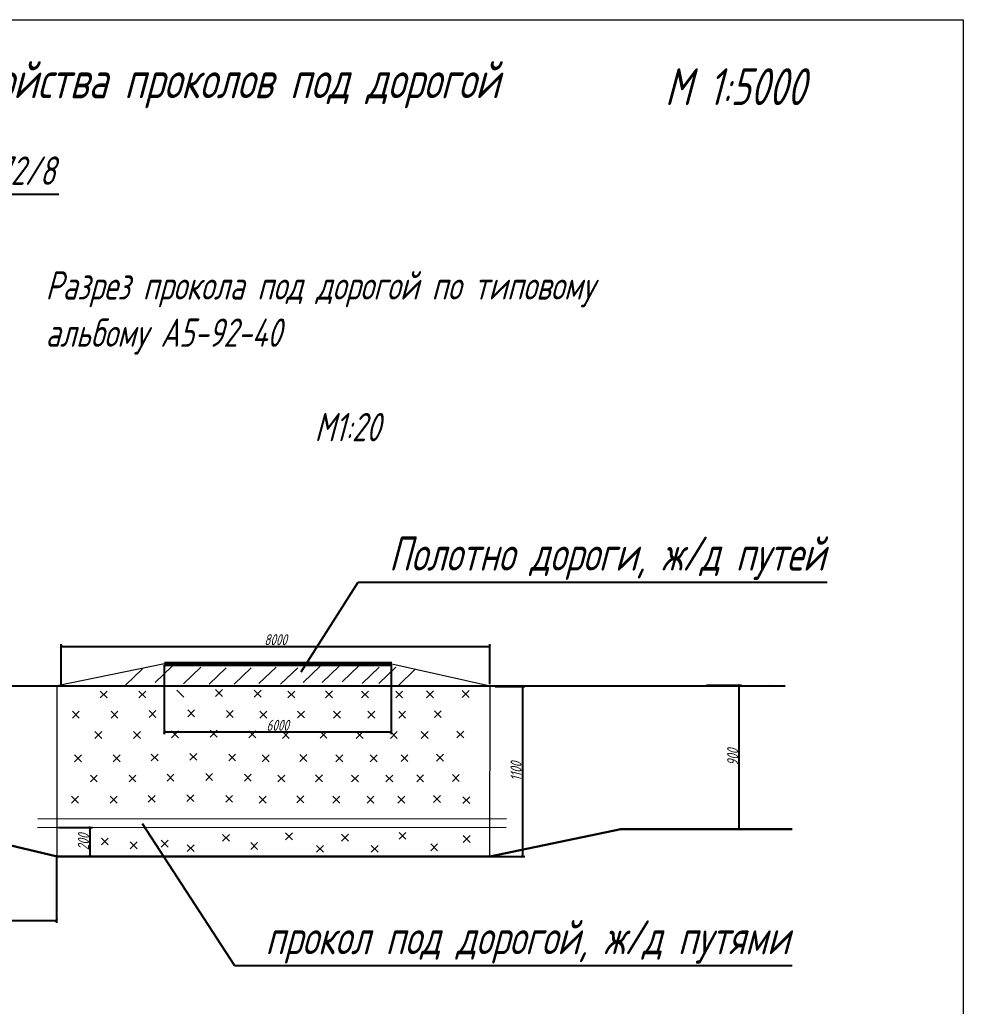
# Model space of a CAD drawing. Header units: millimetres. Extents: x 10081 to 14674, y 790 to 10644.
# Drawn here: x 13563 to 14076, y 7248 to 7784 of the extents above; entities that cross this region are included whole.
import ezdxf
from ezdxf import colors
from ezdxf.entities.mleader import LeaderData, LeaderLine
from ezdxf.enums import TextEntityAlignment as Align
from ezdxf.math import Vec2, Vec3

# ---------------------------------------------------------------- set-up
doc = ezdxf.new("R2010")
doc.units = ezdxf.units.MM
doc.layers.get('Defpoints').update_dxf_attribs({"color": 33})
for name, color, linetype, lineweight in [('Линия выноска', 137, 'Continuous', 20), ('Размерная', 4, 'Continuous', 25), ('Рамка толстая', 7, 'Continuous', 60), ('Строительный', 251, 'Continuous', 13), ('текст', 7, 'Continuous', 25), ('Элемент эл. схем', 7, 'Continuous', 35)]:
    doc.layers.add(name, color=color, linetype=linetype, lineweight=lineweight)
doc.styles.add('Simplex', font='simplex.shx', dxfattribs={"width": 0.7, "oblique": 15})
doc.dimstyles.new('Simplex', dxfattribs={"dimtxt": 2.5, "dimasz": 2.5, "dimexe": 1.25, "dimexo": 0.625, "dimtad": 1, "dimtxsty": 'Simplex', "dimcen": 2.5, "dimclrt": 2, "dimadec": 0, "dimazin": 0, "dimtfac": 1, "dimtmove": 0, "dimatfit": 3, "dimfxl": 1, "dimarcsym": 0})

# ---------------------------------------------------------------- blocks, each defined once
blk = doc.blocks.new('_ArchTick')
at = {"color": 0, "linetype": 'ByBlock', "const_width": 0.15}
blk.add_lwpolyline([(-0.5, -0.5), (0.5, 0.5)], dxfattribs=at)
blk = doc.blocks.new('*D69')
at = {"layer": 'Defpoints', "color": 0, "lineweight": 40, "transparency": 16777216}
for p in [(13583.82, 7345.47), (13601.67, 7345.47), (13583.83, 7329.66)]:
    blk.add_point(p, dxfattribs=at)
at = {"layer": 'Размерная', "color": 0, "lineweight": -2, "transparency": 16777216}
for p, q in [((13584.45, 7345.47), (13602.92, 7345.47)), ((13601.67, 7329.66), (13601.67, 7345.47)), ((13584.46, 7329.66), (13602.92, 7329.66))]:
    blk.add_line(p, q, dxfattribs=at)
at = {"layer": 'Размерная', "color": 0, "lineweight": -2, "transparency": 16777216, "xscale": 1.5, "yscale": 1.5, "zscale": 1.5}
for p, rotation in [((13601.67, 7345.47), 90), ((13601.67, 7329.66), 270)]:
    blk.add_blockref('_ArchTick', p, dxfattribs=dict(at, rotation=rotation))
at = {"layer": 'Размерная', "color": 2, "lineweight": 20, "transparency": 16777216, "insert": (13598.04, 7337.56), "char_height": 2, "attachment_point": 5, "rotation": 90, "style": 'Simplex'}
blk.add_mtext('{\\H3x;\\C256;200}', dxfattribs=at)
blk = doc.blocks.new('*D70')
at = {"layer": 'Defpoints', "color": 0, "lineweight": 40, "transparency": 16777216}
for p in [(13520.59, 7343.91), (13583.49, 7330.24), (13583.49, 7294.77)]:
    blk.add_point(p, dxfattribs=at)
at = {"layer": 'Размерная', "color": 0, "lineweight": -2, "transparency": 16777216}
for p, q in [((13520.59, 7343.29), (13520.59, 7293.52)), ((13583.49, 7329.61), (13583.49, 7293.52)), ((13520.59, 7294.77), (13583.49, 7294.77))]:
    blk.add_line(p, q, dxfattribs=at)
at = {"layer": 'Размерная', "color": 0, "lineweight": -2, "transparency": 16777216, "xscale": 1.5, "yscale": 1.5, "zscale": 1.5, "rotation": 180}
blk.add_blockref('_ArchTick', (13520.59, 7294.77), dxfattribs=at)
at = {"layer": 'Размерная', "color": 0, "lineweight": -2, "transparency": 16777216, "xscale": 1.5, "yscale": 1.5, "zscale": 1.5}
blk.add_blockref('_ArchTick', (13583.49, 7294.77), dxfattribs=at)
at = {"layer": 'Размерная', "color": 2, "lineweight": 20, "transparency": 16777216, "insert": (13552.04, 7298.4), "char_height": 2, "attachment_point": 5, "style": 'Simplex'}
blk.add_mtext('{\\H3x;\\C256;2000}', dxfattribs=at)
blk = doc.blocks.new('*D71')
at = {"layer": 'Defpoints', "color": 0, "lineweight": 40, "transparency": 16777216}
for p in [(13821.17, 7422.1), (13836.75, 7422.1), (13788.95, 7329.68)]:
    blk.add_point(p, dxfattribs=at)
at = {"layer": 'Размерная', "color": 0, "lineweight": -2, "transparency": 16777216}
for p, q in [((13821.8, 7422.1), (13838, 7422.1)), ((13836.75, 7329.68), (13836.75, 7422.1)), ((13789.57, 7329.68), (13838, 7329.68))]:
    blk.add_line(p, q, dxfattribs=at)
at = {"layer": 'Размерная', "color": 0, "lineweight": -2, "transparency": 16777216, "xscale": 1.5, "yscale": 1.5, "zscale": 1.5}
for p, rotation in [((13836.75, 7422.1), 90), ((13836.75, 7329.68), 270)]:
    blk.add_blockref('_ArchTick', p, dxfattribs=dict(at, rotation=rotation))
at = {"layer": 'Размерная', "color": 2, "lineweight": 20, "transparency": 16777216, "insert": (13833.12, 7375.89), "char_height": 2, "attachment_point": 5, "rotation": 90, "style": 'Simplex'}
blk.add_mtext('{\\H3x;\\C256;1100}', dxfattribs=at)
blk = doc.blocks.new('*D72')
at = {"layer": 'Defpoints', "color": 0, "lineweight": 40, "transparency": 16777216}
for p in [(13641.95, 7434.45), (13765.25, 7434.21), (13765.25, 7397.31)]:
    blk.add_point(p, dxfattribs=at)
at = {"layer": 'Размерная', "color": 0, "lineweight": -2, "transparency": 16777216}
for p, q in [((13641.95, 7433.82), (13641.95, 7396.06)), ((13765.25, 7433.58), (13765.25, 7396.06)), ((13641.95, 7397.31), (13765.25, 7397.31))]:
    blk.add_line(p, q, dxfattribs=at)
at = {"layer": 'Размерная', "color": 0, "lineweight": -2, "transparency": 16777216, "xscale": 1.5, "yscale": 1.5, "zscale": 1.5, "rotation": 180}
blk.add_blockref('_ArchTick', (13641.95, 7397.31), dxfattribs=at)
at = {"layer": 'Размерная', "color": 0, "lineweight": -2, "transparency": 16777216, "xscale": 1.5, "yscale": 1.5, "zscale": 1.5}
blk.add_blockref('_ArchTick', (13765.25, 7397.31), dxfattribs=at)
at = {"layer": 'Размерная', "color": 2, "lineweight": 20, "transparency": 16777216, "insert": (13703.6, 7400.94), "char_height": 2, "attachment_point": 5, "style": 'Simplex'}
blk.add_mtext('{\\H3x;\\C256;6000}', dxfattribs=at)
blk = doc.blocks.new('*D73')
at = {"layer": 'Defpoints', "color": 0, "lineweight": 40, "transparency": 16777216}
for p in [(13935.99, 7422.72), (13954.47, 7422.72), (13923.86, 7344.48)]:
    blk.add_point(p, dxfattribs=at)
at = {"layer": 'Размерная', "color": 0, "lineweight": -2, "transparency": 16777216}
for p, q in [((13936.61, 7422.72), (13955.72, 7422.72)), ((13954.47, 7344.48), (13954.47, 7422.72)), ((13924.49, 7344.48), (13955.72, 7344.48))]:
    blk.add_line(p, q, dxfattribs=at)
at = {"layer": 'Размерная', "color": 0, "lineweight": -2, "transparency": 16777216, "xscale": 1.5, "yscale": 1.5, "zscale": 1.5}
for p, rotation in [((13954.47, 7422.72), 90), ((13954.47, 7344.48), 270)]:
    blk.add_blockref('_ArchTick', p, dxfattribs=dict(at, rotation=rotation))
at = {"layer": 'Размерная', "color": 2, "lineweight": 20, "transparency": 16777216, "insert": (13950.84, 7383.6), "char_height": 2, "attachment_point": 5, "rotation": 90, "style": 'Simplex'}
blk.add_mtext('{\\H3x;\\C256;900}', dxfattribs=at)
blk = doc.blocks.new('*D74')
at = {"layer": 'Defpoints', "color": 0, "lineweight": 40, "transparency": 16777216}
for p in [(13818.93, 7443.85), (13585.99, 7422.18), (13818.93, 7422.69)]:
    blk.add_point(p, dxfattribs=at)
at = {"layer": 'Размерная', "color": 0, "lineweight": -2, "transparency": 16777216}
for p, q in [((13585.99, 7422.8), (13585.99, 7445.1)), ((13585.99, 7443.85), (13818.93, 7443.85)), ((13818.93, 7423.31), (13818.93, 7445.1))]:
    blk.add_line(p, q, dxfattribs=at)
at = {"layer": 'Размерная', "color": 0, "lineweight": -2, "transparency": 16777216, "xscale": 1.5, "yscale": 1.5, "zscale": 1.5, "rotation": 180}
blk.add_blockref('_ArchTick', (13585.99, 7443.85), dxfattribs=at)
at = {"layer": 'Размерная', "color": 0, "lineweight": -2, "transparency": 16777216, "xscale": 1.5, "yscale": 1.5, "zscale": 1.5}
blk.add_blockref('_ArchTick', (13818.93, 7443.85), dxfattribs=at)
at = {"layer": 'Размерная', "color": 2, "lineweight": 20, "transparency": 16777216, "insert": (13702.46, 7447.47), "char_height": 2, "attachment_point": 5, "style": 'Simplex'}
blk.add_mtext('{\\H3x;\\C256;8000}', dxfattribs=at)
blk = doc.blocks.new('_None')

msp = doc.modelspace()

# ---------------------------------------------------------------- linework, layer by layer
at = {"layer": 'Рамка толстая', "color": 18, "lineweight": 20, "true_color": 0x000000}
for p, q in [((13107.54952, 7784.47018), (14076.17452, 7784.47018)), ((14076.17452, 7784.47018), (14076.17452, 6451.34518))]:
    msp.add_line(p, q, dxfattribs=at)
at = {"layer": 'Строительный', "color": 18, "lineweight": 20, "true_color": 0x000000}
for p, q in [((13646.29444, 7433.0617), (13637.00428, 7424.13347)), ((13702.72885, 7432.60348), (13693.43869, 7423.67525)), ((13726.69629, 7433.05514), (13717.40613, 7424.12691)), ((13737.09726, 7433.05514), (13727.8071, 7424.12691)), ((13747.95046, 7433.5068), (13738.66031, 7424.57857)), ((13758.80359, 7432.60348), (13749.51343, 7423.67525)), ((13767.84793, 7432.60348), (13758.55777, 7423.67525)), ((13630.17824, 7431.64999), (13620.88808, 7422.72176)), ((13661.76729, 7432.46267), (13652.47713, 7423.53444)), ((13675.59591, 7432.15183), (13666.30576, 7423.22359)), ((13689.16238, 7432.15183), (13679.87222, 7423.22359)), ((13714.48645, 7432.15183), (13705.19629, 7423.22359)), ((13778.33297, 7431.40936), (13769.04282, 7422.48113)), ((13607.16412, 7419.57696), (13610.90613, 7415.83495)), ((13610.90613, 7419.57696), (13607.16412, 7415.83495)), ((13628.19858, 7419.57696), (13631.94059, 7415.83495)), ((13631.94059, 7419.57696), (13628.19858, 7415.83495)), ((13648.8285, 7419.98095), (13652.57051, 7416.23894)), ((13669.86296, 7420.38498), (13673.60497, 7416.64297)), ((13673.60497, 7420.38498), (13669.86296, 7416.64297)), ((13690.89733, 7419.98095), (13694.63934, 7416.23894)), ((13694.63934, 7419.98095), (13690.89733, 7416.23894)), ((13709.10021, 7419.57696), (13712.84221, 7415.83495)), ((13712.84221, 7419.57696), (13709.10021, 7415.83495)), ((13729.56969, 7419.69656), (13733.3117, 7415.95455)), ((13733.3117, 7419.69656), (13729.56969, 7415.95455)), ((13749.1466, 7419.57696), (13752.88861, 7415.83495)), ((13752.88861, 7419.57696), (13749.1466, 7415.83495)), ((13767.75393, 7419.57696), (13771.49594, 7415.83495)), ((13771.49594, 7419.57696), (13767.75393, 7415.83495)), ((13784.53538, 7419.61262), (13788.27739, 7415.87061)), ((13788.27739, 7419.61262), (13784.53538, 7415.87061)), ((13803.88107, 7419.86687), (13807.62308, 7416.12486)), ((13807.62308, 7419.86687), (13803.88107, 7416.12486)), ((13592.02608, 7408.54379), (13595.76809, 7404.80178)), ((13595.76809, 7408.54379), (13592.02608, 7404.80178)), ((13613.06054, 7408.54379), (13616.80255, 7404.80178)), ((13616.80255, 7408.54379), (13613.06054, 7404.80178)), ((13633.69046, 7408.94778), (13637.43247, 7405.20578)), ((13637.43247, 7408.94778), (13633.69046, 7405.20578)), ((13654.72492, 7409.35181), (13658.46693, 7405.6098)), ((13658.46693, 7409.35181), (13654.72492, 7405.6098)), ((13675.75929, 7408.94778), (13679.5013, 7405.20578)), ((13679.5013, 7408.94778), (13675.75929, 7405.20578)), ((13693.96216, 7408.54379), (13697.70417, 7404.80178)), ((13697.70417, 7408.54379), (13693.96216, 7404.80178)), ((13714.43165, 7408.66339), (13718.17366, 7404.92138)), ((13718.17366, 7408.66339), (13714.43165, 7404.92138)), ((13734.00856, 7408.54379), (13737.75057, 7404.80178)), ((13737.75057, 7408.54379), (13734.00856, 7404.80178)), ((13752.61589, 7408.54379), (13756.3579, 7404.80178)), ((13756.3579, 7408.54379), (13752.61589, 7404.80178)), ((13769.39734, 7408.57945), (13773.13935, 7404.83745)), ((13773.13935, 7408.57945), (13769.39734, 7404.83745)), ((13788.74303, 7408.83371), (13792.48504, 7405.0917)), ((13792.48504, 7408.83371), (13788.74303, 7405.0917)), ((13604.25131, 7397.5002), (13607.99332, 7393.75819)), ((13607.99332, 7397.5002), (13604.25131, 7393.75819)), ((13625.28577, 7397.5002), (13629.02777, 7393.75819)), ((13629.02777, 7397.5002), (13625.28577, 7393.75819)), ((13645.91569, 7397.90419), (13649.6577, 7394.16218)), ((13649.6577, 7397.90419), (13645.91569, 7394.16218)), ((13666.95014, 7398.30822), (13670.69215, 7394.56621)), ((13670.69215, 7398.30822), (13666.95014, 7394.56621)), ((13687.98452, 7397.90419), (13691.72653, 7394.16218)), ((13691.72653, 7397.90419), (13687.98452, 7394.16218)), ((13706.18739, 7397.5002), (13709.9294, 7393.75819)), ((13709.9294, 7397.5002), (13706.18739, 7393.75819)), ((13726.65687, 7397.6198), (13730.39888, 7393.87779)), ((13730.39888, 7397.6198), (13726.65687, 7393.87779)), ((13746.23379, 7397.5002), (13749.9758, 7393.75819)), ((13749.9758, 7397.5002), (13746.23379, 7393.75819)), ((13764.84111, 7397.5002), (13768.58312, 7393.75819)), ((13768.58312, 7397.5002), (13764.84111, 7393.75819)), ((13781.62256, 7397.53586), (13785.36457, 7393.79385)), ((13785.36457, 7397.53586), (13781.62256, 7393.79385)), ((13800.96826, 7397.79011), (13804.71027, 7394.0481)), ((13804.71027, 7397.79011), (13800.96826, 7394.0481)), ((13593.25475, 7384.89), (13596.99676, 7381.14799)), ((13596.99676, 7384.89), (13593.25475, 7381.14799)), ((13614.28921, 7384.89), (13618.03122, 7381.14799)), ((13618.03122, 7384.89), (13614.28921, 7381.14799)), ((13634.91913, 7385.29399), (13638.66114, 7381.55198)), ((13638.66114, 7385.29399), (13634.91913, 7381.55198)), ((13655.95359, 7385.69801), (13659.6956, 7381.956)), ((13659.6956, 7385.69801), (13655.95359, 7381.956)), ((13676.98796, 7385.29399), (13680.72997, 7381.55198)), ((13680.72997, 7385.29399), (13676.98796, 7381.55198)), ((13695.19083, 7384.89), (13698.93284, 7381.14799)), ((13698.93284, 7384.89), (13695.19083, 7381.14799)), ((13715.66032, 7385.00959), (13719.40233, 7381.26759)), ((13719.40233, 7385.00959), (13715.66032, 7381.26759)), ((13735.23723, 7384.89), (13738.97924, 7381.14799)), ((13738.97924, 7384.89), (13735.23723, 7381.14799)), ((13753.84456, 7384.89), (13757.58657, 7381.14799)), ((13757.58657, 7384.89), (13753.84456, 7381.14799)), ((13770.62601, 7384.92566), (13774.36802, 7381.18365)), ((13774.36802, 7384.92566), (13770.62601, 7381.18365)), ((13789.9717, 7385.17991), (13793.71371, 7381.4379)), ((13793.71371, 7385.17991), (13789.9717, 7381.4379)), ((13601.80766, 7373.9069), (13605.54967, 7370.16489)), ((13605.54967, 7373.9069), (13601.80766, 7370.16489)), ((13622.84211, 7373.9069), (13626.58412, 7370.16489)), ((13626.58412, 7373.9069), (13622.84211, 7370.16489)), ((13643.47203, 7374.31089), (13647.21404, 7370.56888)), ((13647.21404, 7374.31089), (13643.47203, 7370.56888)), ((13664.50649, 7374.71492), (13668.2485, 7370.97291)), ((13668.2485, 7374.71492), (13664.50649, 7370.97291)), ((13685.54087, 7374.31089), (13689.28287, 7370.56888)), ((13689.28287, 7374.31089), (13685.54087, 7370.56888)), ((13703.74374, 7373.9069), (13707.48575, 7370.16489)), ((13707.48575, 7373.9069), (13703.74374, 7370.16489)), ((13724.21322, 7374.0265), (13727.95523, 7370.28449)), ((13727.95523, 7374.0265), (13724.21322, 7370.28449)), ((13743.79014, 7373.9069), (13747.53214, 7370.16489)), ((13747.53214, 7373.9069), (13743.79014, 7370.16489)), ((13762.39746, 7373.9069), (13766.13947, 7370.16489)), ((13766.13947, 7373.9069), (13762.39746, 7370.16489)), ((13779.17891, 7373.94256), (13782.92092, 7370.20055)), ((13782.92092, 7373.94256), (13779.17891, 7370.20055)), ((13798.52461, 7374.19681), (13802.26661, 7370.4548)), ((13802.26661, 7374.19681), (13798.52461, 7370.4548)), ((13654.30313, 7363.21336), (13658.04514, 7359.47135)), ((13658.04514, 7363.21336), (13654.30313, 7359.47135)), ((13591.6043, 7362.40534), (13595.34631, 7358.66333)), ((13595.34631, 7362.40534), (13591.6043, 7358.66333)), ((13612.63875, 7362.40534), (13616.38076, 7358.66333)), ((13616.38076, 7362.40534), (13612.63875, 7358.66333)), ((13633.26868, 7362.80933), (13637.01068, 7359.06732)), ((13637.01068, 7362.80933), (13633.26868, 7359.06732)), ((13675.33751, 7362.80933), (13679.07952, 7359.06732)), ((13679.07952, 7362.80933), (13675.33751, 7359.06732)), ((13693.54038, 7362.40534), (13697.28239, 7358.66333)), ((13697.28239, 7362.40534), (13693.54038, 7358.66333)), ((13714.00986, 7362.52494), (13717.75187, 7358.78293)), ((13717.75187, 7362.52494), (13714.00986, 7358.78293)), ((13733.58678, 7362.40534), (13737.32879, 7358.66333)), ((13737.32879, 7362.40534), (13733.58678, 7358.66333)), ((13752.1941, 7362.40534), (13755.93611, 7358.66333)), ((13755.93611, 7362.40534), (13752.1941, 7358.66333)), ((13768.97555, 7362.441), (13772.71756, 7358.69899)), ((13772.71756, 7362.441), (13768.97555, 7358.69899)), ((13788.32125, 7362.69525), (13792.06326, 7358.95324)), ((13792.06326, 7362.69525), (13788.32125, 7358.95324)), ((13804.22519, 7362.11027), (13807.9672, 7358.36826)), ((13807.9672, 7362.11027), (13804.22519, 7358.36826)), ((13673.69434, 7341.62872), (13677.43635, 7337.88672)), ((13677.43635, 7341.62872), (13673.69434, 7337.88672)), ((13707.84368, 7342.43126), (13711.58568, 7338.68925)), ((13711.58568, 7342.43126), (13707.84368, 7338.68925)), ((13738.32944, 7341.71266), (13742.07145, 7337.97065)), ((13742.07145, 7341.71266), (13738.32944, 7337.97065)), ((13769.56247, 7342.75511), (13773.30448, 7339.0131)), ((13773.30448, 7342.75511), (13769.56247, 7339.0131)), ((13607.80628, 7339.62239), (13611.54829, 7335.88038)), ((13611.54829, 7339.62239), (13607.80628, 7335.88038)), ((13623.47479, 7337.61605), (13627.2168, 7333.87404)), ((13627.2168, 7337.61605), (13623.47479, 7333.87404)), ((13640.34857, 7338.41859), (13644.09058, 7334.67658)), ((13644.09058, 7338.41859), (13640.34857, 7334.67658)), ((13688.96107, 7337.21479), (13692.70308, 7333.47278)), ((13692.70308, 7337.21479), (13688.96107, 7333.47278)), ((13786.75405, 7336.44239), (13790.49606, 7332.70038)), ((13790.49606, 7336.44239), (13786.75405, 7332.70038)), ((13804.37567, 7340.9926), (13808.11768, 7337.25059)), ((13808.11768, 7340.9926), (13804.37567, 7337.25059)), ((13654.41004, 7336.01102), (13658.15204, 7332.26901)), ((13658.15204, 7336.01102), (13654.41004, 7332.26901)), ((13724.7083, 7335.66624), (13728.45031, 7331.92423)), ((13728.45031, 7335.66624), (13724.7083, 7331.92423)), ((13754.39333, 7335.68487), (13758.13534, 7331.94286)), ((13758.13534, 7335.68487), (13754.39333, 7331.94286))]:
    msp.add_line(p, q, dxfattribs=at)
at = {"layer": 'Элемент эл. схем', "color": 18, "lineweight": 20, "true_color": 0x000000}
for p, q in [((13642.0569, 7434.41575), (13583.77853, 7422.33638)), ((13765.66425, 7434.41575), (13819.00112, 7422.41804)), ((13583.73426, 7329.64963), (13583.77853, 7422.33638)), ((13818.83978, 7329.70085), (13819.00112, 7422.41804)), ((13970.09175, 7422.54496), (13819.00112, 7422.41804)), ((13827.99176, 7350.1134), (13573.18719, 7349.95536)), ((13573.11338, 7345.38249), (13827.80029, 7345.52372))]:
    msp.add_line(p, q, dxfattribs=at)
at = {"layer": 'Элемент эл. схем', "color": 18, "lineweight": 60, "true_color": 0x000000}
msp.add_line((13642.0569, 7434.41575), (13765.66425, 7434.41575), dxfattribs=at)
at = {"layer": 'Элемент эл. схем', "color": 18, "lineweight": 30, "true_color": 0x000000}
for p, q in [((13444.16935, 7422.25473), (13979.38634, 7422.311)), ((13583.73426, 7329.64963), (13520.51894, 7344.46519)), ((13818.83978, 7329.70085), (13890.06568, 7344.48487)), ((13983.26127, 7344.42441), (13890.06568, 7344.48487)), ((13583.73426, 7329.64963), (13818.83978, 7329.70085))]:
    msp.add_line(p, q, dxfattribs=at)

# ---------------------------------------------------------------- texts
at = {"layer": 'текст', "color": 18, "lineweight": 20, "true_color": 0x000000, "style": 'Simplex', "oblique": 15, "width": 0.7}
for s, p in [('Исполнительная схема устройства проколов под дорогой ', (13566.46256, 7741.78134)), ('М 1:5000', (13952.16967, 7738.09093))]:
    msp.add_text(s, height=20, dxfattribs=at).set_placement(p, align=Align.CENTER)
at = {"layer": 'текст', "color": 18, "lineweight": 20, "true_color": 0x000000, "insert": (13577.42252, 7647.74603), "char_height": 15.4, "attachment_point": 1, "style": 'Simplex'}
msp.add_mtext_dynamic_manual_height_columns('Разрез прокола под дорогой по типовому альбому А5-92-40\\P\\pi169.43;\\P\\pi146.19;М1:20', width=338.8501844, gutter_width=12.5, heights=[0], dxfattribs=at)

# ---------------------------------------------------------------- dimensions: what is measured, and where the dimension line sits
at = {"layer": 'Размерная', "color": 18, "lineweight": 20, "true_color": 0x000000}
for base, p1, p2, text, picture, middle in [((13818.92555, 7443.84544), (13585.98775, 7422.17803), (13818.92555, 7422.68524), '{\\H3x;\\C256;8000}', '*D74', (13702.45665, 7447.47044)), ((13765.24583, 7397.31192), (13641.94976, 7434.44729), (13765.24583, 7434.20878), '{\\H3x;\\C256;6000}', '*D72', (13703.59779, 7400.93692)), ((13583.49146, 7294.7711), (13520.5857, 7343.91243), (13583.49146, 7330.23652), '{\\H3x;\\C256;2000}', '*D70', (13552.03858, 7298.3961))]:
    dim = msp.add_linear_dim(base=base, p1=p1, p2=p2, text=text, dimstyle='Simplex', override={"dimtxt": 2, "dimasz": 1.5, "dimlfac": 20, "dimrnd": 1, "dimtxsty": 'Simplex', "dimblk1": 'ArchTick', "dimblk2": 'ArchTick', "dimsah": 1}, dxfattribs=at)
    dim.commit()
    dim.dimension.update_dxf_attribs({"geometry": picture, "text_midpoint": middle})
for base, p1, p2, text, override, picture, middle in [((13836.74591, 7422.09653), (13788.94888, 7329.67698), (13821.17029, 7422.09653), '{\\H3x;\\C256;1100}', {"dimtxt": 2, "dimasz": 1.5, "dimlfac": 20, "dimrnd": 1, "dimblk1": 'ArchTick', "dimblk2": 'ArchTick', "dimsah": 1}, '*D71', (13833.12091, 7375.88675)), ((13954.46682, 7422.71612), (13923.86078, 7344.4819), (13935.98682, 7422.71612), '{\\H3x;\\C256;900}', {"dimtxt": 2, "dimasz": 1.5, "dimlfac": 20, "dimrnd": 1, "dimtxsty": 'Simplex', "dimblk1": 'ArchTick', "dimblk2": 'ArchTick', "dimsah": 1}, '*D73', (13950.84182, 7383.59901)), ((13601.66917, 7345.46506), (13583.83476, 7329.65777), (13583.82262, 7345.46506), '{\\H3x;\\C256;200}', {"dimtxt": 2, "dimasz": 1.5, "dimlfac": 20, "dimrnd": 1, "dimtxsty": 'Simplex', "dimblk1": 'ArchTick', "dimblk2": 'ArchTick', "dimsah": 1}, '*D69', (13598.04417, 7337.56142))]:
    dim = msp.add_linear_dim(base=base, p1=p1, p2=p2, angle=90, text=text, dimstyle='Simplex', override=override, dxfattribs=at)
    dim.commit()
    dim.dimension.update_dxf_attribs({"geometry": picture, "text_midpoint": middle})

# ---------------------------------------------------------------- leaders
at = {"layer": 'Линия выноска', "color": 18, "lineweight": 20, "true_color": 0x000000}
ml = msp.add_multileader_mtext('Standard', dxfattribs=at)
ml.set_content('\\pxsm0.75;{\\C256;\\c0;Зд. 1172/8}', color=2, style='Simplex')
ml.set_leader_properties()
ml.set_arrow_properties(name='NONE')
ml.build(insert=Vec2(0, 0))
ml.multileader.update_dxf_attribs({"text_left_attachment_type": 6, "text_right_attachment_type": 6, "dogleg_length": 8.32248, "arrow_head_size": 17.64})
ctx = ml.context
ctx.base_point, ctx.char_height, ctx.arrow_head_size, ctx.landing_gap_size, ctx.plane_origin = Vec3(13503.13245, 7689.57093), 15.435, 17.64, 8.82, Vec3(13570.31096, 7717.37077)
ctx.left_attachment, ctx.right_attachment = 6, 6
notes = []
notes.append((ctx, [(0, (1, 1, 0), (13498.02684, 7689.57093), (1, 0), 5.10561, [(0, [(13457.01819, 7714.11806)], 0, [])])]))
ctx.mtext.insert, ctx.mtext.flow_direction = Vec3(13511.95245, 7710.15093), 5
ml = msp.add_multileader_mtext('Standard', dxfattribs=at)
ml.set_content('{\\C256;\\c0;Полотно дороги, ж/д путей}', color=2, style='Simplex')
ml.set_leader_properties()
ml.set_arrow_properties(name='NONE')
ml.build(insert=Vec2(0, 0))
ml.multileader.update_dxf_attribs({"text_left_attachment_type": 6, "text_right_attachment_type": 6, "dogleg_length": 8.32248, "arrow_head_size": 21.168})
ctx = ml.context
ctx.base_point, ctx.char_height, ctx.arrow_head_size, ctx.landing_gap_size, ctx.plane_origin = Vec3(13753.48916, 7478.82371), 18.522, 21.168, 10.584, Vec3(13832.60876, 7535.44486)
ctx.left_attachment, ctx.right_attachment = 6, 6
notes.append((ctx, [(0, (1, 1, 0), (13747.36242, 7478.82371), (1, 0), 6.12673, [(0, [(13716.44498, 7429.98034)], 0, [])])]))
ctx.mtext.insert, ctx.mtext.flow_direction = Vec3(13764.07316, 7503.51971), 5
ml = msp.add_multileader_mtext('Standard', dxfattribs=at)
ml.set_content('{\\C256;\\c0;прокол под дорогой, ж/д путями}', color=2, style='Simplex')
ml.set_leader_properties()
ml.set_arrow_properties(name='NONE')
ml.build(insert=Vec2(0, 0))
ml.multileader.update_dxf_attribs({"text_left_attachment_type": 6, "text_right_attachment_type": 6, "dogleg_length": 8.32248, "arrow_head_size": 21.168})
ctx = ml.context
ctx.base_point, ctx.char_height, ctx.arrow_head_size, ctx.landing_gap_size, ctx.plane_origin = Vec3(13686.35364, 7270.29022), 18.522, 21.168, 10.584, Vec3(13843.50981, 7300.51171)
ctx.left_attachment, ctx.right_attachment = 6, 6
notes.append((ctx, [(0, (1, 1, 0), (13680.2269, 7270.29022), (1, 0), 6.12673, [(0, [(13629.87138, 7347.54046)], 0, [])])]))
ctx.mtext.insert, ctx.mtext.flow_direction = Vec3(13696.93764, 7294.98622), 5
ml = msp.add_multileader_mtext('Standard', dxfattribs=at)
ml.set_content('{\\C256;\\c0;Траншея}', color=2, style='Simplex')
ml.set_leader_properties()
ml.set_arrow_properties(name='NONE')
ml.build(insert=Vec2(0, 0))
ml.multileader.update_dxf_attribs({"text_left_attachment_type": 6, "text_right_attachment_type": 6, "dogleg_length": 8.32248, "arrow_head_size": 21.168})
ctx = ml.context
ctx.base_point, ctx.char_height, ctx.arrow_head_size, ctx.landing_gap_size, ctx.plane_origin = Vec3(13540.288, 7213.10696), 18.522, 21.168, 10.584, Vec3(13697.44418, 7243.32845)
ctx.left_attachment, ctx.right_attachment = 6, 6
notes.append((ctx, [(0, (1, 1, 0), (13534.16126, 7213.10696), (1, 0), 6.12673, [(0, [(13459.78232, 7344.39512)], 0, [])])]))
ctx.mtext.insert, ctx.mtext.width, ctx.mtext.flow_direction = Vec3(13550.872, 7237.80296), 347.8178366, 5
for ctx, leaders in notes:
    for number, flags, end, landing, length, lines in leaders:
        leader = LeaderData()
        leader.index, (leader.has_last_leader_line, leader.has_dogleg_vector, leader.attachment_direction) = number, flags
        leader.last_leader_point, leader.dogleg_vector, leader.dogleg_length = Vec3(end), Vec3(landing), length
        for number, points, colour, breaks in lines:
            line = LeaderLine()
            line.index, line.vertices, line.color, line.breaks = number, Vec3.list(points), colors.encode_raw_color(colour), breaks
            leader.lines.append(line)
        ctx.leaders.append(leader)

doc.saveas('drawing.dxf')
